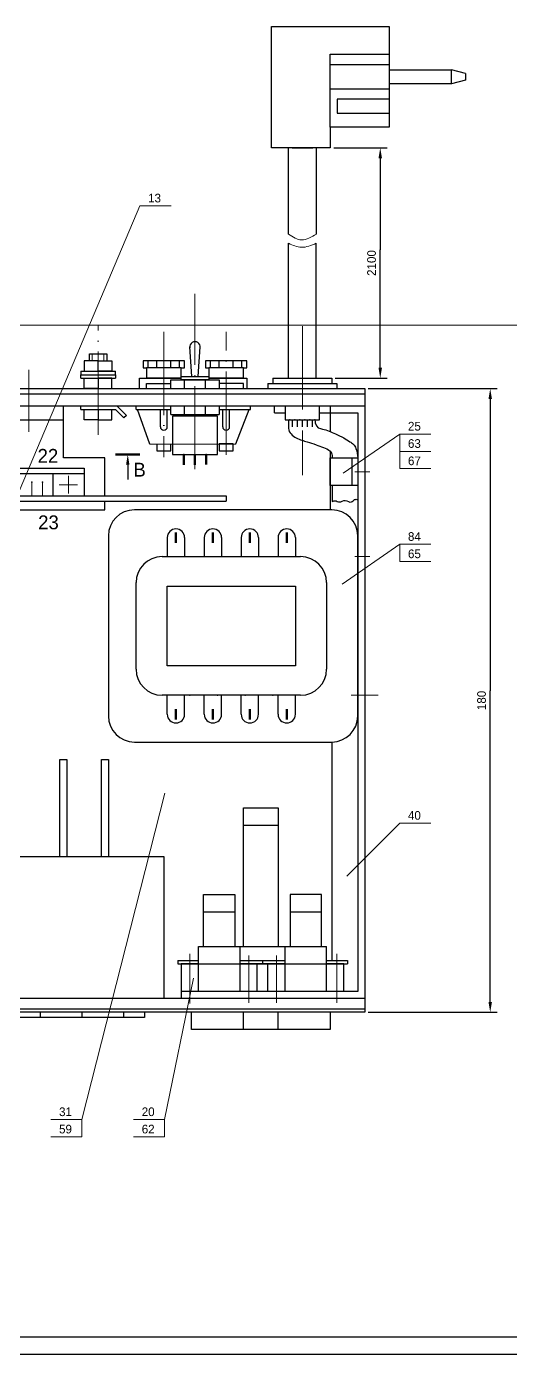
# Model space of a CAD drawing. Extents: x 981 to 3033, y 74 to 913.
# Drawn here: x 1259.8 to 1399.6, y 318.6 to 701.8 of the extents above; entities that cross this region are included whole.
import ezdxf
from ezdxf.enums import TextEntityAlignment as Align

# ---------------------------------------------------------------- set-up
doc = ezdxf.new("R2010")
doc.units = 0
doc.header["$MEASUREMENT"] = 0
doc.linetypes.add('ACAD_ISO04W100', pattern=[30, 24, -3, 0, -3])
doc.layers.get('0').update_dxf_attribs({"linetype": 'CONTINUOUS'})
for name, color, linetype, lineweight in [('CENTR', 1, 'ACAD_ISO04W100', 15), ('POZICIYA', 6, 'CONTINUOUS', 18), ('TOLST', 2, 'CONTINUOUS', 80), ('Tonk', 4, 'CONTINUOUS', 20)]:
    doc.layers.add(name, color=color, linetype=linetype, lineweight=lineweight)
doc.layers.add('DIMENSION', color=10, linetype='CONTINUOUS')
doc.layers.add('LAYER0VIEW0', color=7, linetype='CONTINUOUS')
doc.layers.add('Print', color=3, linetype='CONTINUOUS', lineweight=5, plot=False)

msp = doc.modelspace()

# ---------------------------------------------------------------- linework, layer by layer
at = {"color": 7}
for p, q in [((1330.55445, 701.76049), (1364.55445, 701.76049)), ((1330.55445, 666.76049), (1330.55445, 701.76049)), ((1364.55445, 701.76049), (1364.55445, 672.76049)), ((1347.55445, 693.76049), (1364.55445, 693.76049)), ((1347.55445, 672.76049), (1347.55445, 693.76049)), ((1364.55445, 690.76049), (1347.55445, 690.76049)), ((1364.55445, 689.26049), (1382.55445, 689.26049)), ((1386.55445, 688.26049), (1382.55445, 689.26049)), ((1382.55445, 685.26049), (1382.55445, 689.26049)), ((1386.55445, 686.26049), (1382.55445, 685.26049)), ((1386.55445, 688.26049), (1386.55445, 686.26049)), ((1347.55445, 683.76049), (1364.55445, 683.76049)), ((1382.55445, 685.26049), (1364.55445, 685.26049)), ((1364.55445, 680.76049), (1349.55445, 680.76049)), ((1349.55445, 680.76049), (1349.55445, 676.76049)), ((1349.55445, 676.76049), (1364.55445, 676.76049)), ((1364.55445, 672.76049), (1347.55445, 672.76049)), ((1347.55445, 672.76049), (1347.55445, 667.76049)), ((1347.55445, 666.76049), (1330.55445, 666.76049)), ((1335.48374, 641.87503), (1335.48374, 666.76049)), ((1336.55445, 666.76049), (1342.55445, 666.76049)), ((1343.54347, 641.87503), (1343.54347, 666.76049)), ((1347.55445, 667.76049), (1347.55445, 666.76049)), ((1307.58746, 600.79275), (1306.98746, 609.29275)), ((1309.38746, 600.79275), (1309.98746, 609.29275)), ((1277.98746, 605.29275), (1277.98746, 607.29275)), ((1277.98746, 607.29275), (1282.98746, 607.29275)), ((1282.98746, 607.29275), (1282.98746, 605.29275)), ((1275.48746, 602.29275), (1275.48746, 601.29275)), ((1280.48746, 605.29275), (1276.48746, 605.29275)), ((1276.48746, 605.29275), (1276.48746, 602.29275)), ((1276.48746, 602.29275), (1280.48746, 602.29275)), ((1280.48746, 605.29275), (1284.48746, 605.29275)), ((1280.48746, 602.29275), (1280.48746, 605.29275)), ((1280.48746, 602.29275), (1280.48746, 605.29275)), ((1284.48746, 602.29275), (1280.48746, 602.29275)), ((1284.48746, 605.29275), (1284.48746, 602.29275)), ((1285.48746, 601.29275), (1285.48746, 602.29275)), ((1305.48746, 605.29275), (1293.48746, 605.29275)), ((1293.48746, 605.29275), (1293.48746, 603.29275)), ((1293.48746, 603.29275), (1294.48746, 603.29275)), ((1304.48746, 603.29275), (1294.48746, 603.29275)), ((1294.48746, 603.29275), (1294.48746, 600.29275)), ((1294.98746, 603.29275), (1294.98746, 605.29275)), ((1297.48746, 603.29275), (1297.48746, 605.29275)), ((1301.48746, 603.29275), (1301.48746, 605.29275)), ((1303.98746, 603.29275), (1303.98746, 605.29275)), ((1304.48746, 600.29275), (1304.48746, 603.29275)), ((1304.48746, 603.29275), (1305.48746, 603.29275)), ((1305.48746, 603.29275), (1305.48746, 605.29275)), ((1323.48746, 605.29275), (1311.48746, 605.29275)), ((1311.48746, 605.29275), (1311.48746, 603.29275)), ((1311.48746, 603.29275), (1312.48746, 603.29275)), ((1322.48746, 603.29275), (1312.48746, 603.29275)), ((1312.48746, 603.29275), (1312.48746, 600.29275)), ((1312.98746, 603.29275), (1312.98746, 605.29275)), ((1315.48746, 603.29275), (1315.48746, 605.29275)), ((1319.48746, 603.29275), (1319.48746, 605.29275)), ((1321.98746, 603.29275), (1321.98746, 605.29275)), ((1322.48746, 600.29275), (1322.48746, 603.29275)), ((1322.48746, 603.29275), (1323.48746, 603.29275)), ((1323.48746, 603.29275), (1323.48746, 605.29275)), ((1275.48746, 600.29275), (1275.48746, 601.29275)), ((1276.48746, 600.29275), (1280.48746, 600.29275)), ((1276.48746, 597.29275), (1276.48746, 600.29275)), ((1280.48746, 600.29275), (1280.48746, 597.29275)), ((1280.48746, 600.29275), (1280.48746, 597.29275)), ((1284.48746, 600.29275), (1280.48746, 600.29275)), ((1284.48746, 597.29275), (1284.48746, 600.29275)), ((1285.48746, 601.29275), (1285.48746, 600.29275)), ((1292.48746, 600.29275), (1304.48746, 600.29275)), ((1292.48746, 597.29275), (1292.48746, 600.29275)), ((1304.48746, 600.29275), (1294.48746, 600.29275)), ((1294.48746, 598.79275), (1301.48746, 598.79275)), ((1294.48746, 597.29275), (1294.48746, 598.79275)), ((1301.48746, 599.79275), (1315.48746, 599.79275)), ((1301.48746, 597.29275), (1301.48746, 599.79275)), ((1304.48746, 600.79275), (1312.48746, 600.79275)), ((1304.48746, 599.79275), (1304.48746, 600.79275)), ((1312.48746, 599.79275), (1304.48746, 599.79275)), ((1305.48746, 597.29275), (1305.48746, 599.79275)), ((1311.48746, 597.29275), (1311.48746, 599.79275)), ((1312.48746, 600.79275), (1312.48746, 599.79275)), ((1312.48746, 600.29275), (1323.48746, 600.29275)), ((1322.48746, 600.29275), (1312.48746, 600.29275)), ((1315.48746, 599.79275), (1315.48746, 597.29275)), ((1322.48746, 598.79275), (1315.48746, 598.79275)), ((1322.48746, 597.29275), (1322.48746, 598.79275)), ((1323.48746, 600.29275), (1323.48746, 597.29275)), ((1329.48746, 598.79275), (1329.48746, 597.29275)), ((1330.98746, 600.29275), (1330.98746, 598.79275)), ((1347.98746, 600.29275), (1347.98746, 598.79275)), ((1349.48746, 598.79275), (1349.48746, 597.29275)), ((1280.48746, 597.29275), (1276.48746, 597.29275)), ((1301.48746, 597.29275), (1315.48746, 597.29275)), ((1110.48746, 592.29275), (1357.48746, 592.29275)), ((1270.48746, 577.29275), (1270.48746, 592.29275)), ((1275.48746, 591.29275), (1275.48746, 592.29275)), ((1276.48746, 588.29275), (1276.48746, 591.29275)), ((1280.48746, 591.29275), (1280.48746, 588.29275)), ((1280.48746, 591.29275), (1280.48746, 588.29275)), ((1284.48746, 588.29275), (1284.48746, 591.29275)), ((1291.48746, 592.29275), (1324.48746, 592.29275)), ((1291.48746, 591.29275), (1291.48746, 592.29275)), ((1291.48746, 591.29275), (1301.48746, 591.29275)), ((1295.48746, 581.29275), (1291.85109, 591.29275)), ((1298.48746, 586.29275), (1298.48746, 591.29275)), ((1300.48746, 586.29275), (1300.48746, 591.29275)), ((1301.48746, 592.29275), (1315.48746, 592.29275)), ((1301.48746, 589.79275), (1301.48746, 592.29275)), ((1305.48746, 589.79275), (1305.48746, 592.29275)), ((1311.48746, 589.79275), (1311.48746, 592.29275)), ((1315.48746, 592.29275), (1315.48746, 589.79275)), ((1315.48746, 591.29275), (1324.48746, 591.29275)), ((1316.48746, 586.29275), (1316.48746, 591.29275)), ((1318.48746, 586.29275), (1318.48746, 591.29275)), ((1320.32284, 581.37779), (1324.10591, 591.29275)), ((1324.48746, 591.29275), (1324.48746, 592.29275)), ((1331.48746, 592.29275), (1357.48746, 592.29275)), ((1331.48746, 590.29275), (1331.48746, 592.29275)), ((1331.48746, 590.29275), (1334.48746, 590.29275)), ((1334.48746, 592.29275), (1334.48746, 588.29275)), ((1344.48746, 588.29275), (1344.48746, 592.29275)), ((1344.48746, 590.29275), (1355.48746, 590.29275)), ((1347.48746, 592.29275), (1347.48746, 584.92)), ((1355.48746, 590.29275), (1355.48746, 423.29275)), ((1357.48746, 592.29275), (1357.48746, 417.29275)), ((1170.48746, 588.29275), (1270.48746, 588.29275)), ((1280.48746, 588.29275), (1276.48746, 588.29275)), ((1280.48746, 588.29275), (1284.48746, 588.29275)), ((1288.66944, 589.52498), (1287.96233, 588.81787)), ((1301.48746, 589.79275), (1315.48746, 589.79275)), ((1301.98746, 589.29275), (1301.98746, 578.29275)), ((1308.48746, 589.29275), (1301.98746, 589.29275)), ((1305.48746, 589.79275), (1305.48746, 589.29275)), ((1314.98746, 589.29275), (1308.48746, 589.29275)), ((1311.48746, 589.79275), (1311.48746, 589.29275)), ((1314.98746, 578.29275), (1314.98746, 589.29275)), ((1334.48746, 588.29275), (1344.48746, 588.29275)), ((1336.56977, 588.29275), (1336.56977, 586.29275)), ((1337.99834, 588.29275), (1337.99834, 586.29275)), ((1339.42691, 588.29275), (1339.42691, 586.29275)), ((1340.85548, 588.29275), (1340.85548, 586.29275)), ((1342.28406, 588.29275), (1342.28406, 586.29275)), ((1295.48746, 581.29275), (1320.32284, 581.37779)), ((1297.49089, 581.30645), (1297.49089, 579.30645)), ((1297.49089, 579.30645), (1301.49089, 579.30645)), ((1301.49089, 579.30645), (1301.48402, 581.31328)), ((1319.48059, 581.3749), (1315.48746, 581.36123)), ((1315.48746, 581.36123), (1315.48746, 579.36808)), ((1315.48746, 579.36808), (1319.48746, 579.36808)), ((1319.48746, 579.36808), (1319.48059, 581.3749)), ((1347.48746, 579.26296), (1347.48746, 562.29136)), ((1282.48746, 577.29275), (1270.48746, 577.29275)), ((1282.48746, 566.29275), (1282.48746, 577.29275)), ((1301.98746, 578.29275), (1314.98746, 578.29275)), ((1347.48746, 577.29275), (1355.48746, 577.29275)), ((1347.48746, 569.29275), (1347.48746, 577.29275)), ((1353.78746, 577.29275), (1353.78746, 569.29275)), ((1355.48746, 577.29275), (1355.48746, 569.29275)), ((1175.48746, 574.29275), (1276.48746, 574.29275)), ((1267.48746, 566.29275), (1267.48746, 572.79275)), ((1276.48746, 574.29275), (1276.48746, 566.29275)), ((1355.48746, 569.29275), (1347.48746, 569.29275)), ((1348.128, 569.29275), (1348.128, 564.66725)), ((1282.48746, 562.29275), (1282.48746, 564.79275)), ((1317.48746, 566.29275), (1317.48746, 564.79275)), ((1170.48746, 562.29275), (1282.48746, 562.29275)), ((1347.98746, 562.29275), (1290.98746, 562.29275)), ((1283.48746, 554.79275), (1283.48746, 502.79275)), ((1300.48746, 554.29275), (1300.48746, 548.79275)), ((1305.48746, 554.29275), (1305.48746, 548.79275)), ((1311.15413, 554.29275), (1311.15413, 548.79275)), ((1316.15413, 554.29275), (1316.15413, 548.79275)), ((1321.82079, 554.29275), (1321.82079, 548.79275)), ((1326.82079, 554.29275), (1326.82079, 548.79275)), ((1332.48746, 554.29275), (1332.48746, 548.79275)), ((1337.48746, 554.29275), (1337.48746, 548.79275)), ((1355.48746, 502.79275), (1355.48746, 554.79275)), ((1298.98746, 548.79275), (1338.98746, 548.79275)), ((1291.48746, 516.29275), (1291.48746, 541.29275)), ((1346.48746, 541.29275), (1346.48746, 516.29275)), ((1300.48746, 540.29275), (1337.48746, 540.29275)), ((1300.48746, 517.29275), (1300.48746, 540.29275)), ((1337.48746, 540.29275), (1337.48746, 517.29275)), ((1337.48746, 517.29275), (1300.48746, 517.29275)), ((1338.98746, 508.79275), (1298.98746, 508.79275)), ((1300.48746, 503.29275), (1300.48746, 508.79275)), ((1305.48746, 503.29275), (1305.48746, 508.79275)), ((1311.15413, 503.29275), (1311.15413, 508.79275)), ((1316.15413, 503.29275), (1316.15413, 508.79275)), ((1321.82079, 503.29275), (1321.82079, 508.79275)), ((1326.82079, 503.29275), (1326.82079, 508.79275)), ((1332.48746, 503.29275), (1332.48746, 508.79275)), ((1337.48746, 503.29275), (1337.48746, 508.79275)), ((1290.98746, 495.29275), (1347.98746, 495.29275)), ((1347.98746, 495.29275), (1347.98746, 432.29275)), ((1269.48746, 490.29275), (1271.48746, 490.29275)), ((1269.48746, 462.29275), (1269.48746, 490.29275)), ((1271.48746, 490.29275), (1271.48746, 462.29275)), ((1281.48746, 462.29275), (1281.48746, 490.29275)), ((1281.48746, 490.29275), (1283.48746, 490.29275)), ((1283.48746, 490.29275), (1283.48746, 462.29275)), ((1322.48746, 436.29275), (1322.48746, 476.29275)), ((1322.48746, 476.29275), (1332.48746, 476.29275)), ((1332.48746, 476.29275), (1332.48746, 436.29275)), ((1322.48746, 471.29275), (1332.48746, 471.29275)), ((1239.48746, 462.29275), (1299.48746, 462.29275)), ((1299.48746, 462.29275), (1299.48746, 421.29275)), ((1310.98746, 451.29275), (1319.98746, 451.29275)), ((1310.98746, 436.29275), (1310.98746, 451.29275)), ((1319.98746, 451.29275), (1319.98746, 436.29275)), ((1344.98746, 451.29275), (1335.98746, 451.29275)), ((1335.98746, 451.29275), (1335.98746, 436.29275)), ((1344.98746, 436.29275), (1344.98746, 451.29275)), ((1310.98746, 446.29275), (1319.98746, 446.29275)), ((1335.98746, 446.29275), (1344.98746, 446.29275)), ((1309.48746, 423.29275), (1309.48746, 436.29275)), ((1309.48746, 436.29275), (1346.48746, 436.29275)), ((1321.48746, 423.29275), (1321.48746, 436.29275)), ((1334.48746, 423.29275), (1334.48746, 436.29275)), ((1346.48746, 423.29275), (1346.48746, 436.29275)), ((1303.48746, 432.29275), (1309.48746, 432.29275)), ((1303.48746, 432.29275), (1303.48746, 431.29275)), ((1303.48746, 431.29275), (1309.48746, 431.29275)), ((1309.48746, 431.29275), (1304.48746, 431.29275)), ((1304.48746, 431.29275), (1304.48746, 421.29275)), ((1309.48746, 431.29275), (1321.48746, 431.29275)), ((1321.48746, 432.29275), (1334.48746, 432.29275)), ((1334.48746, 431.29275), (1321.48746, 431.29275)), ((1321.48746, 431.29275), (1334.48746, 431.29275)), ((1326.48746, 423.29275), (1326.48746, 431.29275)), ((1327.98746, 432.29275), (1327.98746, 431.29275)), ((1329.48746, 423.29275), (1329.48746, 431.29275)), ((1334.48746, 431.29275), (1346.48746, 431.29275)), ((1346.48746, 432.29275), (1352.48746, 432.29275)), ((1346.48746, 431.29275), (1352.48746, 431.29275)), ((1351.48746, 431.29275), (1346.48746, 431.29275)), ((1351.48746, 423.29275), (1351.48746, 431.29275)), ((1352.48746, 432.29275), (1352.48746, 431.29275)), ((1355.48746, 423.29275), (1304.48746, 423.29275)), ((1304.48746, 423.29275), (1304.48746, 421.29275)), ((1357.48746, 421.29275), (1110.48746, 421.29275)), ((1110.48746, 418.29275), (1357.48746, 418.29275)), ((1293.89995, 415.79275), (1245.89995, 415.79275)), ((1263.89995, 415.79275), (1263.89995, 417.29275)), ((1275.89995, 415.79275), (1275.89995, 417.29275)), ((1287.89995, 415.79275), (1287.89995, 417.29275)), ((1293.89995, 417.29275), (1293.89995, 415.79275)), ((1357.48746, 417.29275), (1304.48746, 417.29275)), ((1307.48746, 412.29275), (1307.48746, 417.29275)), ((1322.48746, 412.29275), (1322.48746, 417.29275)), ((1332.48746, 412.29275), (1332.48746, 417.29275)), ((1347.48746, 417.29275), (1347.48746, 412.29275)), ((1347.48746, 412.29275), (1307.48746, 412.29275))]:
    msp.add_line(p, q, dxfattribs=at)
for p, q in [((1335.48746, 600.29275), (1335.48746, 639.20833)), ((1343.48746, 600.29275), (1343.48746, 639.20833)), ((1275.48746, 602.29275), (1285.48746, 602.29275)), ((1275.48746, 601.29275), (1285.48746, 601.29275)), ((1275.48746, 601.29275), (1285.48746, 601.29275)), ((1275.48746, 600.29275), (1285.48746, 600.29275)), ((1329.48746, 598.79275), (1349.48746, 598.79275)), ((1330.98746, 600.29275), (1347.98746, 600.29275)), ((1330.98746, 598.79275), (1347.98746, 598.79275)), ((1110.48746, 597.29275), (1357.48746, 597.29275)), ((1110.48746, 595.79275), (1357.48746, 595.79275)), ((1329.48746, 597.29275), (1349.48746, 597.29275)), ((1275.48746, 592.29275), (1285.90167, 592.29275)), ((1275.48746, 591.29275), (1285.48746, 591.29275)), ((1285.48746, 591.29275), (1287.96233, 588.81787)), ((1285.90167, 592.29275), (1288.66944, 589.52498)), ((1175.48746, 574.29275), (1276.48746, 574.29275)), ((1175.48746, 572.79275), (1276.48746, 572.79275)), ((1147.48746, 566.29275), (1317.48746, 566.29275)), ((1147.48746, 564.79275), (1317.48746, 564.79275))]:
    msp.add_line(p, q)
msp.add_lwpolyline([(1110.48746, 597.29275), (1357.48746, 597.29275), (1357.48746, 417.29275), (1110.48746, 417.29275)], close=True, dxfattribs=at)
for centre, radius, start, end in [((1308.48746, 609.29275), 1.5, 351.9245788, 188.0754212), ((1299.48746, 586.29275), 1, 180, 0), ((1317.48746, 586.29275), 1, 180, 0), ((1290.98746, 554.79275), 7.5, 90, 180), ((1347.98746, 554.79275), 7.5, 0, 90), ((1302.98746, 554.29275), 2.5, 0, 180), ((1313.65413, 554.29275), 2.5, 0, 180), ((1324.32079, 554.29275), 2.5, 0, 180), ((1334.98746, 554.29275), 2.5, 0, 180), ((1298.98746, 541.29275), 7.5, 90, 180), ((1338.98746, 541.29275), 7.5, 0, 90), ((1298.98746, 516.29275), 7.5, 180, 270), ((1338.98746, 516.29275), 7.5, 270, 0), ((1290.98746, 502.79275), 7.5, 180, 270), ((1302.98746, 503.29275), 2.5, 180, 0), ((1313.65413, 503.29275), 2.5, 180, 0), ((1324.32079, 503.29275), 2.5, 180, 0), ((1334.98746, 503.29275), 2.5, 180, 0), ((1347.98746, 502.79275), 7.5, 270, 0)]:
    msp.add_arc(centre, radius, start, end, dxfattribs=at)
for points in [[(1335.48746, 588.29275), (1335.48746, 587.35197), (1335.48746, 586.28138), (1335.48746, 585.76592), (1337.74325, 583.07007), (1340.88971, 581.91889), (1343.452, 581.08708), (1345.5729, 580.31838), (1347.48746, 579.26296), (1347.92753, 578.65415), (1348.128, 577.29275)], [(1343.1655, 588.29275), (1343.16522, 588.29364), (1343.23298, 587.42964), (1345.34492, 585.62609), (1349.05871, 584.22206), (1351.43141, 583.08277), (1353.23734, 581.95777), (1354.15774, 581.25073), (1354.97748, 579.999), (1355.48746, 577.29275)], [(1348.128, 564.66725), (1348.99495, 564.91931), (1350.17246, 564.56633), (1351.87332, 565.0239), (1353.65267, 564.56633), (1354.59434, 565.27268), (1355.48746, 565.27268)]]:
    msp.add_spline(points, degree=3, dxfattribs=at)
for p in [(1335.91603, 588.29275), (1337.3446, 588.29275), (1338.77317, 588.29275), (1340.20174, 588.29275), (1341.63032, 588.29275), (1343.05889, 588.29275), (1305.23746, 578.29275), (1308.48746, 578.29275), (1308.48746, 578.29275), (1311.73746, 578.29275), (1261.33931, 570.29275), (1264.41338, 570.29275), (1306.98746, 508.79275), (1314.98746, 508.79275), (1322.98746, 508.79275), (1330.98746, 508.79275)]:
    msp.add_point(p, dxfattribs=at)
at = {"layer": 'CENTR', "color": 7}
for p, q in [((1308.48746, 574.01137), (1308.48746, 624.63469)), ((1280.48746, 583.94694), (1280.48746, 615.61952)), ((1299.48746, 613.64035), (1299.48746, 577.5307)), ((1317.48746, 578.21128), (1317.48746, 613.64035)), ((1339.48746, 615.29222), (1339.48746, 572.26582)), ((1260.48746, 584.79275), (1260.48746, 602.68049)), ((1271.98746, 566.99724), (1271.98746, 572.0962)), ((1354.60798, 573.29275), (1359.01654, 573.29275)), ((1269.30153, 569.54275), (1274.5821, 569.54275)), ((1354.60798, 548.79275), (1359.01654, 548.79275)), ((1353.60998, 508.79275), (1361.42813, 508.79275)), ((1306.98746, 434.19101), (1306.98746, 419.81555)), ((1323.98746, 433.70794), (1323.98746, 419.98603)), ((1331.98746, 433.70794), (1331.98746, 419.98603)), ((1349.48746, 434.21528), (1349.48746, 419.98603))]:
    msp.add_line(p, q, dxfattribs=at)
at = {"layer": 'DIMENSION', "color": 7}
for p, q in [((1348.55445, 666.76049), (1363.98038, 666.76049)), ((1361.98038, 663.76049), (1361.98038, 637.36662)), ((1361.98038, 603.29275), (1361.98038, 637.36662)), ((1348.98746, 600.29275), (1363.98038, 600.29275)), ((1358.48746, 597.29275), (1395.73951, 597.29275)), ((1393.73951, 594.29275), (1393.73951, 510.09108)), ((1289.06793, 575.29275), (1289.06793, 571.06099)), ((1393.73951, 420.29275), (1393.73951, 510.09108)), ((1358.48746, 417.29275), (1395.73951, 417.29275)), ((1358.48746, 417.29275), (1362.72622, 417.29275))]:
    msp.add_line(p, q, dxfattribs=at)
for points in [[(1361.48038, 663.76049), (1362.48038, 663.76049), (1361.98038, 666.76049)], [(1361.48038, 603.29275), (1362.48038, 603.29275), (1361.98038, 600.29275)], [(1393.23951, 594.29275), (1394.23951, 594.29275), (1393.73951, 597.29275)], [(1288.56793, 575.29275), (1289.56793, 575.29275), (1289.06793, 578.29275)], [(1393.23951, 420.29275), (1394.23951, 420.29275), (1393.73951, 417.29275)]]:
    msp.add_solid(points, dxfattribs=at)
at = {"layer": 'LAYER0VIEW0', "color": 7}
for p, q in [((1817.42538, 323.56877), (1001.42538, 323.56877)), ((1822.42538, 318.56877), (981.42538, 318.56877))]:
    msp.add_line(p, q, dxfattribs=at)
at = {"layer": 'POZICIYA', "color": 7}
for p, q in [((1225.81229, 492.4457), (1292.56725, 650.01818)), ((1292.56725, 650.01818), (1301.56725, 650.01818)), ((1351.23932, 572.90111), (1367.60449, 584.18079)), ((1367.60449, 584.18079), (1376.60449, 584.18079)), ((1367.60449, 584.18079), (1367.60449, 574.18079)), ((1367.60449, 579.18079), (1376.60449, 579.18079)), ((1367.60449, 574.18079), (1376.60449, 574.18079)), ((1350.94015, 540.86895), (1367.60449, 552.35483)), ((1367.60449, 552.35483), (1376.60449, 552.35483)), ((1367.60449, 552.35483), (1367.60449, 547.35483)), ((1367.60449, 547.35483), (1376.60449, 547.35483)), ((1299.80882, 480.50746), (1275.85423, 386.3519)), ((1352.35266, 456.62383), (1367.60449, 471.87566)), ((1367.60449, 471.87566), (1376.60449, 471.87566)), ((1308.0914, 427.18055), (1299.72757, 386.3519)), ((1275.85423, 386.3519), (1266.85423, 386.3519)), ((1275.85423, 386.3519), (1275.85423, 381.3519)), ((1299.72757, 386.3519), (1290.72757, 386.3519)), ((1299.72757, 386.3519), (1299.72757, 381.3519)), ((1275.85423, 381.3519), (1266.85423, 381.3519)), ((1299.72757, 381.3519), (1290.72757, 381.3519))]:
    msp.add_line(p, q, dxfattribs=at)
at = {"layer": 'Print'}
for p, q in [((1403.42538, 615.56877), (989.42538, 615.56877)), ((1817.42538, 323.56877), (989.42538, 323.56877))]:
    msp.add_line(p, q, dxfattribs=at)
at = {"layer": 'TOLST', "color": 7}
for p, q in [((1285.56793, 578.29275), (1292.56793, 578.29275)), ((1305.23746, 578.29275), (1305.23746, 575.29275)), ((1308.48746, 578.29275), (1308.48746, 575.29275)), ((1311.73746, 578.29275), (1311.73746, 575.38838)), ((1302.98746, 555.79275), (1302.98746, 552.79275)), ((1313.65413, 555.79275), (1313.65413, 552.79275)), ((1324.32079, 555.79275), (1324.32079, 552.79275)), ((1334.98746, 555.79275), (1334.98746, 552.79275)), ((1302.98746, 501.79275), (1302.98746, 504.79275)), ((1313.65413, 501.79275), (1313.65413, 504.79275)), ((1324.32079, 501.79275), (1324.32079, 504.79275)), ((1334.98746, 501.79275), (1334.98746, 504.79275))]:
    msp.add_line(p, q, dxfattribs=at)
at = {"layer": 'Tonk', "color": 7}
for p, q in [((1278.78746, 607.29275), (1278.78746, 605.29275)), ((1282.18746, 607.29275), (1282.18746, 605.29275)), ((1261.33931, 570.29275), (1261.33931, 566.29275)), ((1264.41338, 570.29275), (1264.41338, 566.29275))]:
    msp.add_line(p, q, dxfattribs=at)
for points in [[(1335.48374, 641.87503), (1339.27759, 640.18527), (1343.54347, 641.87503)], [(1335.48746, 639.20833), (1339.21796, 638.07195), (1343.48746, 639.20833)]]:
    msp.add_spline(points, degree=3, dxfattribs=at)

# ---------------------------------------------------------------- texts
at = {"layer": 'DIMENSION', "color": 7}
for s, p in [('22', (1263.0372, 579.87026)), ('В', (1290.70204, 575.88357)), ('23', (1263.19673, 560.6887))]:
    msp.add_text(s, height=4, dxfattribs=at).set_placement(p, align=Align.TOP_LEFT)
at = {"layer": 'DIMENSION', "color": 7, "char_height": 2.5, "attachment_point": 5, "rotation": 90}
for s, insert in [('\\A1;2100', (1359.48038, 633.52662)), ('\\A1;180', (1391.23951, 507.29275))]:
    msp.add_mtext(s, dxfattribs=dict(at, insert=insert))
at = {"layer": 'POZICIYA', "color": 7}
for s, p in [('13', (1294.94827, 653.51778)), ('25', (1369.98551, 587.68038)), ('63', (1369.98551, 582.68038)), ('67', (1369.98551, 577.68038)), ('84', (1369.98551, 555.85442)), ('65', (1369.98551, 550.85442)), ('40', (1369.98551, 475.37526)), ('31', (1269.23525, 389.85149)), ('20', (1293.10859, 389.85149)), ('59', (1269.23525, 384.85149)), ('62', (1293.10859, 384.85149))]:
    msp.add_text(s, height=2.5, dxfattribs=at).set_placement(p, align=Align.TOP_LEFT)

doc.saveas('drawing.dxf')
